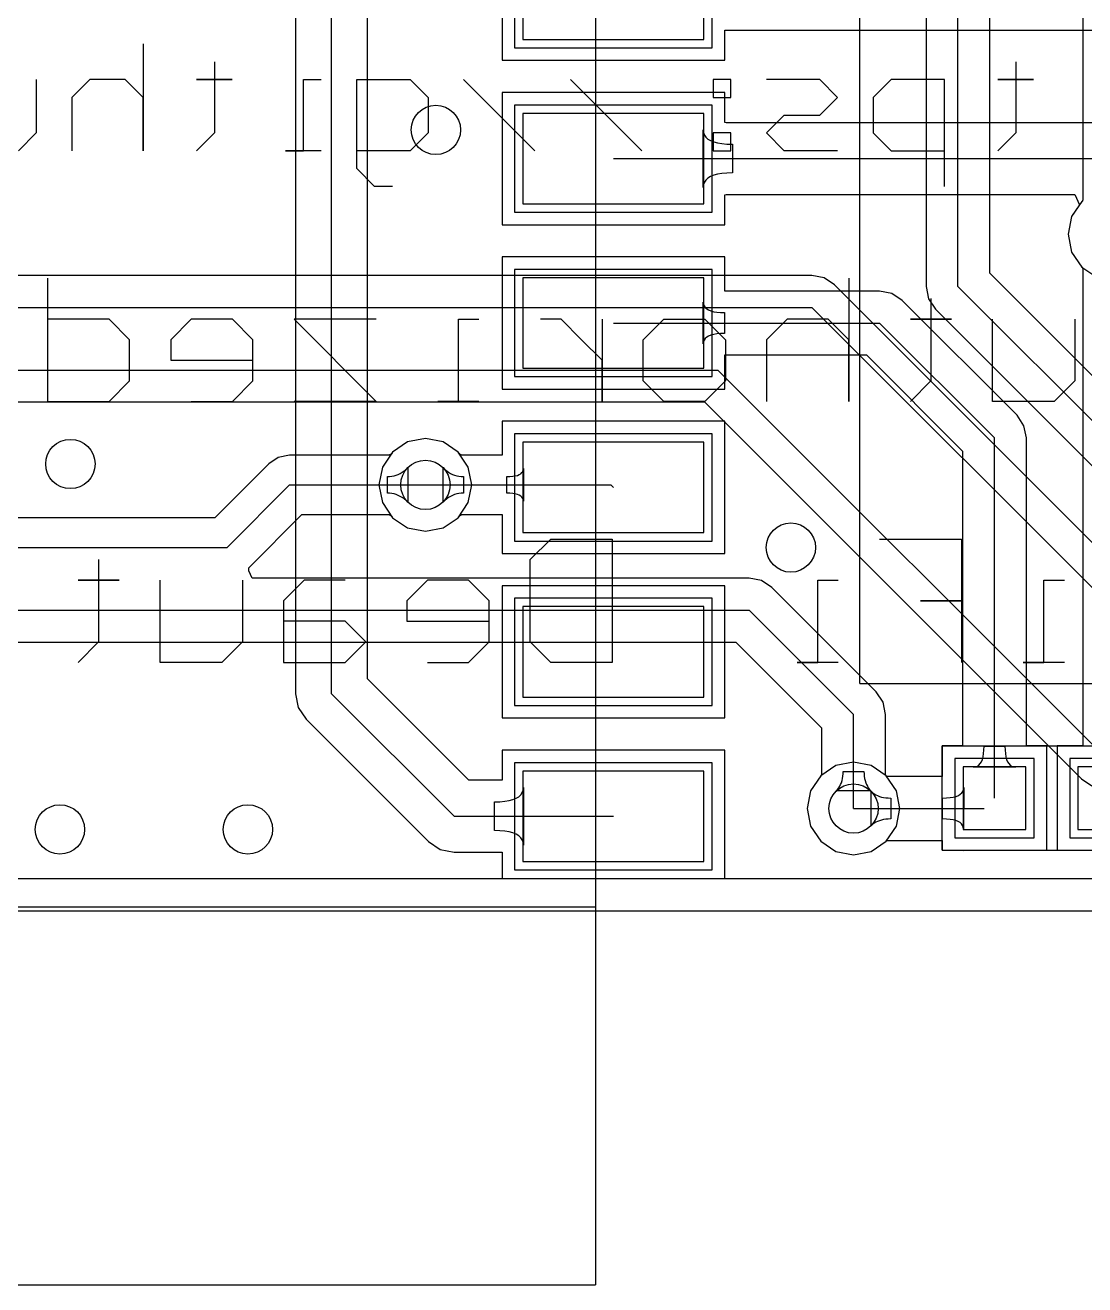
# Model space of a CAD drawing. Header units: millimetres. Extents: x 45 to 153, y 65 to 102.
# Drawn here: x 96.86 to 109.75, y 64.69 to 80.01 of the extents above; entities that cross this region are included whole.
import ezdxf

# ---------------------------------------------------------------- set-up
doc = ezdxf.new("R2010")
doc.units = ezdxf.units.MM
for name, color, linetype in [('BottomLayer', 5, 'Continuous'), ('BottomOverlay', 54, 'Continuous'), ('KeepOutLayer', 6, 'Continuous'), ('MultiLayer', 9, 'Continuous'), ('TopLayer', 1, 'Continuous'), ('TopOverlay', 2, 'Continuous'), ('TopPaste', 8, 'Continuous'), ('TopSolder', 216, 'Continuous')]:
    doc.layers.add(name, color=color, linetype=linetype)

# ---------------------------------------------------------------- blocks, each defined once
blk = doc.blocks.new('SSH1106_10')
at = {"layer": 'TopOverlay'}
for q in [(-14.561, 23.248), (20.039, 0)]:
    blk.add_line((-14.561, 0), q, dxfattribs=at)
blk = doc.blocks.new('ESP_07_11')
at = {"layer": 'TopLayer'}
for p, q in [((-15.122, -0.502), (-17.322, -0.502)), ((-17.322, -0.502), (-17.322, -1.602)), ((-15.122, -1.602), (-15.122, -0.502)), ((-17.322, -1.602), (-15.122, -1.602)), ((-15.122, -2.502), (-17.322, -2.502)), ((-17.322, -2.502), (-17.322, -3.602)), ((-15.122, -3.602), (-15.122, -2.502)), ((-17.322, -3.602), (-15.122, -3.602)), ((-15.122, -4.502), (-17.322, -4.502)), ((-17.322, -4.502), (-17.322, -5.602)), ((-15.122, -5.602), (-15.122, -4.502)), ((-17.322, -5.602), (-15.122, -5.602)), ((-15.122, -6.502), (-17.322, -6.502)), ((-17.322, -6.502), (-17.322, -7.602)), ((-15.122, -7.602), (-15.122, -6.502)), ((-17.322, -7.602), (-15.122, -7.602)), ((-15.122, -8.502), (-17.322, -8.502)), ((-17.322, -8.502), (-17.322, -9.602)), ((-15.122, -9.602), (-15.122, -8.502)), ((-17.322, -9.602), (-15.122, -9.602)), ((-15.122, -10.502), (-17.322, -10.502)), ((-17.322, -10.502), (-17.322, -11.602)), ((-15.122, -11.602), (-15.122, -10.502))]:
    blk.add_line(p, q, dxfattribs=at)
at = {"layer": 'TopOverlay'}
for p, q in [((-16.003, -16.552), (-16.003, 4.648)), ((-0.003, 4.648), (-16.003, 4.648)), ((-0.003, 0.048), (-16.003, 0.048))]:
    blk.add_line(p, q, dxfattribs=at)
at = {"layer": 'TopPaste'}
for p, q in [((-15.122, -0.502), (-17.322, -0.502)), ((-17.322, -0.502), (-17.322, -1.602)), ((-15.122, -1.602), (-15.122, -0.502)), ((-17.322, -1.602), (-15.122, -1.602)), ((-15.122, -2.502), (-17.322, -2.502)), ((-17.322, -2.502), (-17.322, -3.602)), ((-15.122, -3.602), (-15.122, -2.502)), ((-17.322, -3.602), (-15.122, -3.602)), ((-15.122, -4.502), (-17.322, -4.502)), ((-17.322, -4.502), (-17.322, -5.602)), ((-15.122, -5.602), (-15.122, -4.502)), ((-17.322, -5.602), (-15.122, -5.602)), ((-15.122, -6.502), (-17.322, -6.502)), ((-17.322, -6.502), (-17.322, -7.602)), ((-15.122, -7.602), (-15.122, -6.502)), ((-17.322, -7.602), (-15.122, -7.602)), ((-15.122, -8.502), (-17.322, -8.502)), ((-17.322, -8.502), (-17.322, -9.602)), ((-15.122, -9.602), (-15.122, -8.502)), ((-17.322, -9.602), (-15.122, -9.602)), ((-15.122, -10.502), (-17.322, -10.502)), ((-17.322, -10.502), (-17.322, -11.602)), ((-15.122, -11.602), (-15.122, -10.502))]:
    blk.add_line(p, q, dxfattribs=at)
at = {"layer": 'TopSolder'}
for p, q in [((-15.02, -0.4), (-17.423, -0.4)), ((-17.423, -0.4), (-17.423, -1.703)), ((-15.02, -1.703), (-15.02, -0.4)), ((-17.423, -1.703), (-15.02, -1.703)), ((-15.02, -2.4), (-17.423, -2.4)), ((-17.423, -2.4), (-17.423, -3.703)), ((-15.02, -3.703), (-15.02, -2.4)), ((-17.423, -3.703), (-15.02, -3.703)), ((-15.02, -4.4), (-17.423, -4.4)), ((-17.423, -4.4), (-17.423, -5.703)), ((-15.02, -5.703), (-15.02, -4.4)), ((-17.423, -5.703), (-15.02, -5.703)), ((-15.02, -6.4), (-17.423, -6.4)), ((-17.423, -6.4), (-17.423, -7.703)), ((-15.02, -7.703), (-15.02, -6.4)), ((-17.423, -7.703), (-15.02, -7.703)), ((-15.02, -8.4), (-17.423, -8.4)), ((-17.423, -8.4), (-17.423, -9.703)), ((-15.02, -9.703), (-15.02, -8.4)), ((-17.423, -9.703), (-15.02, -9.703)), ((-15.02, -10.4), (-17.423, -10.4)), ((-17.423, -10.4), (-17.423, -11.703)), ((-15.02, -11.703), (-15.02, -10.4))]:
    blk.add_line(p, q, dxfattribs=at)
blk = doc.blocks.new('R0603_31')
at = {"layer": 'TopLayer'}
for p, q in [((-1.079, 0.381), (-1.079, -0.381)), ((-0.317, 0.381), (-1.079, 0.381)), ((-0.317, -0.381), (-0.317, 0.381)), ((0.317, 0.381), (0.317, -0.381)), ((1.079, 0.381), (0.317, 0.381)), ((1.079, -0.381), (1.079, 0.381)), ((-1.079, -0.381), (-0.317, -0.381)), ((0.317, -0.381), (1.079, -0.381))]:
    blk.add_line(p, q, dxfattribs=at)
at = {"layer": 'TopOverlay'}
for p, q in [((-1.333, 0.635), (-1.333, -0.635)), ((1.333, 0.635), (-1.333, 0.635)), ((1.333, 0.635), (1.333, -0.635)), ((1.333, -0.635), (-1.333, -0.635))]:
    blk.add_line(p, q, dxfattribs=at)
at = {"layer": 'TopPaste'}
for p, q in [((-1.079, 0.381), (-1.079, -0.381)), ((-0.317, 0.381), (-1.079, 0.381)), ((-0.317, -0.381), (-0.317, 0.381)), ((0.317, 0.381), (0.317, -0.381)), ((1.079, 0.381), (0.317, 0.381)), ((1.079, -0.381), (1.079, 0.381)), ((-1.079, -0.381), (-0.317, -0.381)), ((0.317, -0.381), (1.079, -0.381))]:
    blk.add_line(p, q, dxfattribs=at)
at = {"layer": 'TopSolder'}
for p, q in [((-1.181, 0.483), (-1.181, -0.483)), ((-0.216, 0.483), (-1.181, 0.483)), ((-0.216, -0.483), (-0.216, 0.483)), ((0.216, 0.483), (0.216, -0.483)), ((1.181, 0.483), (0.216, 0.483)), ((1.181, -0.483), (1.181, 0.483)), ((-1.181, -0.483), (-0.216, -0.483)), ((0.216, -0.483), (1.181, -0.483))]:
    blk.add_line(p, q, dxfattribs=at)

msp = doc.modelspace()

# ---------------------------------------------------------------- linework, layer by layer
at = {"layer": 'BottomLayer'}
for p, q in [((109.721, 88.991), (109.721, 77.887)), ((108.204, 76.835), (108.204, 84.455)), ((107.816, 83.424), (107.816, 76.835)), ((108.592, 76.996), (108.592, 83.382)), ((109.71, 77.869), (109.587, 77.686)), ((109.718, 77.875), (109.71, 77.869)), ((109.72, 77.882), (109.718, 77.875)), ((109.721, 77.887), (109.72, 77.882)), ((109.587, 77.686), (109.544, 77.47)), ((109.544, 77.47), (109.587, 77.254)), ((109.587, 77.254), (109.71, 77.071)), ((106.426, 76.969), (90.714, 76.969)), ((106.575, 76.94), (106.426, 76.969)), ((106.701, 76.856), (106.575, 76.94)), ((112.556, 73.032), (108.592, 76.996)), ((109.71, 77.071), (109.893, 76.948)), ((111.413, 72.143), (106.701, 76.856)), ((107.816, 76.835), (107.845, 76.686)), ((108.204, 76.835), (112.395, 72.644)), ((107.845, 76.686), (107.929, 76.56)), ((90.297, 76.581), (106.426, 76.581)), ((106.426, 76.581), (111.252, 71.755)), ((107.929, 76.56), (112.12, 72.369)), ((91.567, 75.819), (105.283, 75.819)), ((105.283, 75.819), (109.982, 71.12)), ((91.728, 75.431), (105.122, 75.431)), ((105.122, 75.431), (109.707, 70.845)), ((101.511, 74.944), (101.328, 74.821)), ((101.727, 74.987), (101.511, 74.944)), ((101.943, 74.944), (101.727, 74.987)), ((102.126, 74.821), (101.943, 74.944)), ((100.076, 74.783), (99.938, 74.755)), ((101.281, 74.783), (100.076, 74.783)), ((101.282, 74.783), (101.281, 74.783)), ((101.287, 74.785), (101.282, 74.783)), ((101.292, 74.787), (101.287, 74.785)), ((101.297, 74.789), (101.292, 74.787)), ((101.303, 74.793), (101.297, 74.789)), ((101.31, 74.798), (101.303, 74.793)), ((101.314, 74.801), (101.31, 74.798)), ((101.328, 74.821), (101.314, 74.801)), ((102.249, 74.638), (102.126, 74.821)), ((99.821, 74.677), (99.164, 74.021)), ((99.938, 74.755), (99.821, 74.677)), ((101.491, 74.611), (101.513, 74.632)), ((101.513, 74.632), (101.513, 74.212)), ((102.292, 74.422), (102.249, 74.638)), ((101.264, 74.522), (101.292, 74.523)), ((101.264, 74.322), (101.264, 74.522)), ((101.292, 74.523), (101.319, 74.526)), ((101.319, 74.526), (101.346, 74.532)), ((101.346, 74.532), (101.372, 74.54)), ((101.372, 74.54), (101.397, 74.55)), ((101.397, 74.55), (101.421, 74.562)), ((101.421, 74.562), (101.445, 74.576)), ((101.445, 74.576), (101.468, 74.592)), ((101.468, 74.592), (101.491, 74.611)), ((99.314, 73.66), (100.076, 74.422)), ((100.076, 74.422), (101.727, 74.422)), ((101.292, 74.321), (101.264, 74.322)), ((101.319, 74.318), (101.292, 74.321)), ((101.346, 74.312), (101.319, 74.318)), ((102.249, 74.206), (102.292, 74.422)), ((101.372, 74.304), (101.346, 74.312)), ((101.397, 74.294), (101.372, 74.304)), ((101.421, 74.282), (101.397, 74.294)), ((101.445, 74.268), (101.421, 74.282)), ((101.468, 74.252), (101.445, 74.268)), ((101.491, 74.233), (101.468, 74.252)), ((101.513, 74.212), (101.491, 74.233)), ((102.126, 74.023), (102.249, 74.206)), ((99.164, 74.021), (90.732, 74.021)), ((99.578, 73.413), (100.226, 74.061)), ((100.226, 74.061), (101.281, 74.061)), ((101.281, 74.061), (101.282, 74.061)), ((101.282, 74.061), (101.287, 74.059)), ((101.287, 74.059), (101.292, 74.057)), ((101.292, 74.057), (101.297, 74.055)), ((101.297, 74.055), (101.303, 74.051)), ((101.303, 74.051), (101.31, 74.046)), ((101.31, 74.046), (101.314, 74.043)), ((101.314, 74.043), (101.328, 74.023)), ((101.328, 74.023), (101.511, 73.9)), ((101.943, 73.9), (102.126, 74.023)), ((101.511, 73.9), (101.727, 73.857)), ((101.727, 73.857), (101.943, 73.9)), ((85.471, 73.66), (99.314, 73.66)), ((99.581, 73.377), (99.578, 73.413)), ((99.621, 73.286), (99.581, 73.377)), ((105.664, 73.286), (99.621, 73.286)), ((105.813, 73.257), (105.664, 73.286)), ((105.939, 73.173), (105.813, 73.257)), ((107.209, 71.903), (105.939, 73.173)), ((93.599, 72.898), (105.664, 72.898)), ((105.664, 72.898), (106.934, 71.628)), ((93.76, 72.51), (105.503, 72.51)), ((105.503, 72.51), (106.546, 71.467)), ((107.293, 71.777), (107.209, 71.903)), ((107.322, 71.628), (107.293, 71.777)), ((106.934, 70.485), (106.934, 71.628)), ((107.322, 70.902), (107.322, 71.628)), ((106.546, 71.467), (106.546, 70.902)), ((106.535, 70.884), (106.412, 70.701)), ((106.543, 70.89), (106.535, 70.884)), ((106.545, 70.897), (106.543, 70.89)), ((106.546, 70.902), (106.545, 70.897)), ((106.777, 70.776), (106.786, 70.799)), ((106.786, 70.799), (106.794, 70.824)), ((106.794, 70.824), (106.8, 70.85)), ((106.8, 70.85), (106.804, 70.877)), ((106.804, 70.877), (106.806, 70.906)), ((106.806, 70.906), (106.807, 70.937)), ((106.807, 70.937), (107.061, 70.937)), ((107.061, 70.937), (107.062, 70.906)), ((107.062, 70.906), (107.064, 70.877)), ((107.064, 70.877), (107.068, 70.85)), ((107.068, 70.85), (107.074, 70.824)), ((107.074, 70.824), (107.082, 70.799)), ((107.082, 70.799), (107.091, 70.776)), ((107.323, 70.897), (107.322, 70.902)), ((107.325, 70.89), (107.323, 70.897)), ((107.333, 70.884), (107.325, 70.89)), ((107.456, 70.701), (107.333, 70.884)), ((109.707, 70.845), (109.833, 70.761)), ((106.412, 70.701), (106.369, 70.485)), ((106.724, 70.699), (106.74, 70.716)), ((107.144, 70.699), (106.724, 70.699)), ((106.74, 70.716), (106.754, 70.735)), ((106.754, 70.735), (106.766, 70.755)), ((106.766, 70.755), (106.777, 70.776)), ((107.091, 70.776), (107.102, 70.755)), ((107.102, 70.755), (107.114, 70.735)), ((107.114, 70.735), (107.128, 70.716)), ((107.128, 70.716), (107.144, 70.699)), ((107.499, 70.485), (107.456, 70.701)), ((106.369, 70.485), (106.412, 70.269)), ((107.456, 70.269), (107.499, 70.485)), ((106.412, 70.269), (106.535, 70.086)), ((107.333, 70.086), (107.456, 70.269)), ((106.535, 70.086), (106.718, 69.963)), ((107.15, 69.963), (107.333, 70.086)), ((106.718, 69.963), (106.934, 69.92)), ((106.934, 69.92), (107.15, 69.963)), ((112.234, 69.629), (79.49, 69.629))]:
    msp.add_line(p, q, dxfattribs=at)
for centre in [(101.854, 78.74), (97.409, 74.676), (101.727, 74.422), (106.172, 73.66), (106.934, 70.485), (97.282, 70.231), (99.568, 70.231)]:
    msp.add_circle(centre, 0.3, dxfattribs=at)
at = {"layer": 'BottomOverlay'}
for p, q in [((98.294, 79.786), (98.294, 78.486)), ((99.16, 79.569), (99.16, 79.352)), ((108.907, 79.569), (108.907, 79.352)), ((96.994, 79.352), (96.994, 78.703)), ((97.644, 79.352), (97.427, 79.136)), ((98.077, 79.352), (97.644, 79.352)), ((98.294, 79.136), (98.077, 79.352)), ((99.377, 79.352), (98.943, 79.352)), ((98.943, 79.352), (99.16, 79.352)), ((99.16, 79.352), (99.377, 79.352)), ((99.16, 79.352), (99.16, 78.703)), ((100.243, 78.486), (100.243, 79.352)), ((100.243, 79.352), (100.46, 79.352)), ((100.893, 78.269), (100.893, 79.352)), ((100.893, 79.352), (101.543, 79.352)), ((101.543, 79.352), (101.759, 79.136)), ((103.059, 78.486), (102.192, 79.352)), ((104.358, 78.486), (103.492, 79.352)), ((105.441, 79.352), (105.225, 79.352)), ((105.225, 79.352), (105.225, 79.136)), ((105.441, 79.136), (105.441, 79.352)), ((106.524, 79.352), (105.874, 79.352)), ((106.741, 79.136), (106.524, 79.352)), ((107.391, 79.352), (107.174, 79.136)), ((108.04, 79.352), (107.391, 79.352)), ((108.04, 78.053), (108.04, 79.352)), ((109.123, 79.352), (108.69, 79.352)), ((108.69, 79.352), (108.907, 79.352)), ((108.907, 79.352), (109.123, 79.352)), ((108.907, 79.352), (108.907, 78.703)), ((97.427, 79.136), (97.427, 78.486)), ((98.294, 78.486), (98.294, 79.136)), ((101.759, 79.136), (101.759, 78.703)), ((105.225, 79.136), (105.441, 79.136)), ((106.524, 78.919), (106.741, 79.136)), ((107.174, 79.136), (107.174, 78.703)), ((105.874, 78.703), (106.091, 78.919)), ((106.091, 78.919), (106.524, 78.919)), ((96.994, 78.703), (96.777, 78.486)), ((99.16, 78.703), (98.943, 78.486)), ((101.759, 78.703), (101.543, 78.486)), ((105.441, 78.703), (105.225, 78.703)), ((105.225, 78.703), (105.225, 78.486)), ((105.441, 78.486), (105.441, 78.703)), ((106.091, 78.486), (105.874, 78.703)), ((107.174, 78.703), (107.391, 78.486)), ((108.907, 78.703), (108.69, 78.486)), ((100.46, 78.486), (100.026, 78.486)), ((100.026, 78.486), (100.243, 78.486)), ((101.543, 78.486), (100.893, 78.486)), ((105.225, 78.486), (105.441, 78.486)), ((106.741, 78.486), (106.091, 78.486)), ((107.391, 78.486), (108.04, 78.486)), ((101.109, 78.053), (100.893, 78.269)), ((101.326, 78.053), (101.109, 78.053)), ((97.13, 76.938), (97.13, 75.438)), ((106.876, 76.938), (106.876, 75.438)), ((107.876, 76.688), (107.876, 76.438)), ((97.879, 76.438), (97.13, 76.438)), ((98.129, 76.188), (97.879, 76.438)), ((98.879, 76.438), (98.629, 76.188)), ((99.379, 76.438), (98.879, 76.438)), ((99.629, 76.188), (99.379, 76.438)), ((101.128, 76.438), (100.129, 76.438)), ((100.129, 76.438), (101.128, 75.438)), ((102.128, 75.438), (102.128, 76.438)), ((102.128, 76.438), (102.378, 76.438)), ((103.378, 76.438), (103.128, 76.438)), ((103.627, 76.188), (103.378, 76.438)), ((103.877, 76.438), (103.877, 75.438)), ((104.377, 76.188), (104.627, 76.438)), ((104.627, 76.438), (105.127, 76.438)), ((105.127, 76.438), (105.377, 76.188)), ((106.127, 76.438), (105.877, 76.188)), ((106.626, 76.438), (106.127, 76.438)), ((106.876, 76.188), (106.626, 76.438)), ((108.126, 76.438), (107.626, 76.438)), ((107.626, 76.438), (107.876, 76.438)), ((107.876, 76.438), (108.126, 76.438)), ((107.876, 76.438), (107.876, 75.688)), ((108.626, 75.438), (108.626, 76.438)), ((109.625, 76.438), (109.625, 75.688)), ((98.129, 75.688), (98.129, 76.188)), ((98.629, 76.188), (98.629, 75.938)), ((99.629, 75.688), (99.629, 76.188)), ((103.877, 75.938), (103.627, 76.188)), ((104.377, 75.688), (104.377, 76.188)), ((105.377, 76.188), (105.377, 75.688)), ((105.877, 76.188), (105.877, 75.438)), ((106.876, 75.438), (106.876, 76.188)), ((98.629, 75.938), (99.629, 75.938)), ((103.877, 75.438), (103.877, 75.938)), ((97.879, 75.438), (98.129, 75.688)), ((99.379, 75.438), (99.629, 75.688)), ((104.627, 75.438), (104.377, 75.688)), ((105.377, 75.688), (105.127, 75.438)), ((107.876, 75.688), (107.626, 75.438)), ((109.625, 75.688), (109.376, 75.438)), ((97.13, 75.438), (97.879, 75.438)), ((98.879, 75.438), (99.379, 75.438)), ((101.128, 75.438), (100.129, 75.438)), ((102.378, 75.438), (101.878, 75.438)), ((101.878, 75.438), (102.128, 75.438)), ((105.127, 75.438), (104.627, 75.438)), ((109.376, 75.438), (108.626, 75.438)), ((103.001, 73.513), (103.251, 73.763)), ((103.251, 73.763), (104, 73.763)), ((104, 73.763), (104, 72.263)), ((107.249, 73.763), (108.249, 73.763)), ((108.249, 73.763), (108.249, 73.013)), ((97.752, 73.513), (97.752, 73.263)), ((103.001, 72.513), (103.001, 73.513)), ((98.002, 73.263), (97.502, 73.263)), ((97.502, 73.263), (97.752, 73.263)), ((97.752, 73.263), (98.002, 73.263)), ((97.752, 73.263), (97.752, 72.513)), ((98.502, 72.263), (98.502, 73.263)), ((99.502, 73.263), (99.502, 72.513)), ((100.251, 73.263), (100.002, 73.013)), ((100.751, 73.263), (100.251, 73.263)), ((101.751, 73.263), (101.501, 73.013)), ((102.251, 73.263), (101.751, 73.263)), ((102.501, 73.013), (102.251, 73.263)), ((106.499, 72.263), (106.499, 73.263)), ((106.499, 73.263), (106.749, 73.263)), ((109.249, 72.263), (109.249, 73.263)), ((109.249, 73.263), (109.498, 73.263)), ((100.002, 73.013), (100.002, 72.263)), ((101.501, 73.013), (101.501, 72.763)), ((102.501, 72.513), (102.501, 73.013)), ((108.249, 73.013), (107.749, 73.013)), ((107.749, 73.013), (108.249, 73.013)), ((108.249, 73.013), (108.249, 72.263)), ((100.751, 72.763), (100.002, 72.763)), ((101.001, 72.513), (100.751, 72.763)), ((101.501, 72.763), (102.501, 72.763)), ((97.752, 72.513), (97.502, 72.263)), ((99.502, 72.513), (99.252, 72.263)), ((100.751, 72.263), (101.001, 72.513)), ((102.251, 72.263), (102.501, 72.513)), ((103.251, 72.263), (103.001, 72.513)), ((99.252, 72.263), (98.502, 72.263)), ((100.002, 72.263), (100.751, 72.263)), ((101.751, 72.263), (102.251, 72.263)), ((104, 72.263), (103.251, 72.263)), ((106.749, 72.263), (106.25, 72.263)), ((106.25, 72.263), (106.499, 72.263)), ((109.498, 72.263), (108.999, 72.263)), ((108.999, 72.263), (109.249, 72.263))]:
    msp.add_line(p, q, dxfattribs=at)
at = {"layer": 'KeepOutLayer'}
msp.add_line((61.47, 69.24), (112.395, 69.24), dxfattribs=at)
at = {"layer": 'MultiLayer'}
for centre in [(101.854, 78.74), (97.409, 74.676), (101.727, 74.422), (106.172, 73.66), (106.934, 70.485), (97.282, 70.231), (99.568, 70.231)]:
    msp.add_circle(centre, 0.3, dxfattribs=at)
at = {"layer": 'TopLayer'}
for p, q in [((100.584, 71.882), (100.584, 81.915)), ((101.021, 72.063), (101.021, 81.915)), ((100.147, 81.734), (100.147, 71.882)), ((102.659, 81.195), (102.659, 79.587)), ((105.367, 79.952), (105.385, 79.954)), ((105.367, 79.587), (105.367, 79.952)), ((105.385, 79.954), (126.492, 79.954)), ((102.659, 79.587), (105.367, 79.587)), ((105.367, 79.195), (102.659, 79.195)), ((102.659, 79.195), (102.659, 77.587)), ((105.367, 78.83), (105.367, 79.195)), ((105.385, 78.828), (105.367, 78.83)), ((127.486, 78.828), (105.385, 78.828)), ((105.107, 78.041), (105.107, 78.741)), ((105.107, 78.741), (105.11, 78.708)), ((105.11, 78.708), (105.121, 78.678)), ((105.121, 78.678), (105.139, 78.652)), ((105.139, 78.652), (105.163, 78.629)), ((105.163, 78.629), (105.195, 78.61)), ((105.195, 78.61), (105.234, 78.594)), ((105.234, 78.594), (105.28, 78.582)), ((105.28, 78.582), (105.333, 78.573)), ((105.333, 78.573), (105.393, 78.568)), ((105.393, 78.568), (105.46, 78.566)), ((105.46, 78.566), (105.46, 78.216)), ((104.013, 78.391), (127.667, 78.391)), ((105.163, 78.153), (105.139, 78.13)), ((105.195, 78.172), (105.163, 78.153)), ((105.234, 78.188), (105.195, 78.172)), ((105.28, 78.2), (105.234, 78.188)), ((105.333, 78.209), (105.28, 78.2)), ((105.393, 78.214), (105.333, 78.209)), ((105.46, 78.216), (105.393, 78.214)), ((105.11, 78.074), (105.107, 78.041)), ((105.121, 78.104), (105.11, 78.074)), ((105.139, 78.13), (105.121, 78.104)), ((105.367, 77.952), (105.385, 77.954)), ((105.367, 77.587), (105.367, 77.952)), ((105.385, 77.954), (109.624, 77.954)), ((109.624, 77.954), (109.681, 77.827)), ((109.681, 77.827), (109.587, 77.686)), ((102.659, 77.587), (105.367, 77.587)), ((109.587, 77.686), (109.544, 77.47)), ((109.544, 77.47), (109.587, 77.254)), ((109.587, 77.254), (109.71, 77.071)), ((105.367, 77.195), (102.659, 77.195)), ((102.659, 77.195), (102.659, 75.587)), ((105.367, 76.779), (105.367, 77.195)), ((109.71, 77.071), (109.718, 77.065)), ((109.718, 77.065), (109.72, 77.058)), ((109.72, 77.058), (109.721, 77.053)), ((109.721, 77.053), (109.721, 71.247)), ((107.251, 76.779), (105.367, 76.779)), ((107.4, 76.75), (107.251, 76.779)), ((105.107, 76.137), (105.107, 76.645)), ((105.107, 76.645), (105.109, 76.621)), ((105.109, 76.621), (105.117, 76.599)), ((107.526, 76.666), (107.4, 76.75)), ((108.923, 75.268), (107.526, 76.666)), ((105.117, 76.599), (105.13, 76.58)), ((105.13, 76.58), (105.148, 76.564)), ((105.148, 76.564), (105.171, 76.55)), ((105.171, 76.55), (105.199, 76.538)), ((105.199, 76.538), (105.233, 76.529)), ((105.233, 76.529), (105.271, 76.523)), ((105.271, 76.523), (105.315, 76.519)), ((105.315, 76.519), (105.364, 76.518)), ((105.364, 76.518), (105.364, 76.264)), ((104.013, 76.391), (107.251, 76.391)), ((107.251, 76.391), (108.649, 74.993)), ((105.109, 76.161), (105.107, 76.137)), ((105.117, 76.183), (105.109, 76.161)), ((105.13, 76.202), (105.117, 76.183)), ((105.148, 76.218), (105.13, 76.202)), ((105.171, 76.232), (105.148, 76.218)), ((105.199, 76.244), (105.171, 76.232)), ((105.233, 76.253), (105.199, 76.244)), ((105.271, 76.259), (105.233, 76.253)), ((105.315, 76.263), (105.271, 76.259)), ((105.364, 76.264), (105.315, 76.263)), ((105.367, 75.587), (105.367, 76.003)), ((105.367, 76.003), (107.09, 76.003)), ((107.09, 76.003), (108.26, 74.833)), ((102.659, 75.587), (105.367, 75.587)), ((109.007, 75.142), (108.923, 75.268)), ((105.367, 75.195), (102.659, 75.195)), ((102.659, 75.195), (102.659, 74.783)), ((105.367, 73.587), (105.367, 75.195)), ((109.037, 74.993), (109.007, 75.142)), ((101.511, 74.944), (101.328, 74.821)), ((101.727, 74.987), (101.511, 74.944)), ((101.943, 74.944), (101.727, 74.987)), ((102.126, 74.821), (101.943, 74.944)), ((108.649, 70.612), (108.649, 74.993)), ((109.037, 71.247), (109.037, 74.993)), ((101.328, 74.821), (101.205, 74.638)), ((102.14, 74.801), (102.126, 74.821)), ((102.144, 74.798), (102.14, 74.801)), ((102.151, 74.793), (102.144, 74.798)), ((102.157, 74.789), (102.151, 74.793)), ((102.162, 74.787), (102.157, 74.789)), ((102.167, 74.785), (102.162, 74.787)), ((102.172, 74.783), (102.167, 74.785)), ((102.173, 74.783), (102.172, 74.783)), ((102.659, 74.783), (102.173, 74.783)), ((108.26, 74.833), (108.26, 71.247)), ((101.205, 74.638), (101.162, 74.422)), ((101.941, 74.212), (101.941, 74.632)), ((101.941, 74.632), (101.963, 74.611)), ((101.963, 74.611), (101.986, 74.592)), ((101.986, 74.592), (102.009, 74.576)), ((102.009, 74.576), (102.033, 74.562)), ((102.033, 74.562), (102.057, 74.55)), ((102.057, 74.55), (102.082, 74.54)), ((102.082, 74.54), (102.108, 74.532)), ((102.108, 74.532), (102.135, 74.526)), ((102.135, 74.526), (102.162, 74.523)), ((102.162, 74.523), (102.19, 74.522)), ((102.19, 74.522), (102.19, 74.322)), ((102.716, 74.522), (102.755, 74.523)), ((102.716, 74.322), (102.716, 74.522)), ((102.755, 74.523), (102.789, 74.526)), ((102.789, 74.526), (102.82, 74.531)), ((102.82, 74.531), (102.846, 74.538)), ((102.846, 74.538), (102.868, 74.547)), ((102.868, 74.547), (102.887, 74.558)), ((102.887, 74.558), (102.901, 74.571)), ((102.901, 74.571), (102.911, 74.586)), ((102.911, 74.586), (102.917, 74.603)), ((102.917, 74.603), (102.919, 74.622)), ((102.919, 74.622), (102.919, 74.222)), ((101.162, 74.422), (101.205, 74.206)), ((101.727, 74.422), (103.982, 74.422)), ((102.135, 74.318), (102.108, 74.312)), ((102.162, 74.321), (102.135, 74.318)), ((102.19, 74.322), (102.162, 74.321)), ((102.755, 74.321), (102.716, 74.322)), ((102.789, 74.318), (102.755, 74.321)), ((102.82, 74.313), (102.789, 74.318)), ((103.982, 74.422), (104.013, 74.391)), ((101.205, 74.206), (101.328, 74.023)), ((101.963, 74.233), (101.941, 74.212)), ((101.986, 74.252), (101.963, 74.233)), ((102.009, 74.268), (101.986, 74.252)), ((102.033, 74.282), (102.009, 74.268)), ((102.057, 74.294), (102.033, 74.282)), ((102.082, 74.304), (102.057, 74.294)), ((102.108, 74.312), (102.082, 74.304)), ((102.846, 74.306), (102.82, 74.313)), ((102.868, 74.297), (102.846, 74.306)), ((102.887, 74.286), (102.868, 74.297)), ((102.901, 74.273), (102.887, 74.286)), ((102.911, 74.258), (102.901, 74.273)), ((102.917, 74.241), (102.911, 74.258)), ((102.919, 74.222), (102.917, 74.241)), ((101.328, 74.023), (101.511, 73.9)), ((101.943, 73.9), (102.126, 74.023)), ((102.126, 74.023), (102.14, 74.043)), ((102.14, 74.043), (102.144, 74.046)), ((102.144, 74.046), (102.151, 74.051)), ((102.151, 74.051), (102.157, 74.055)), ((102.157, 74.055), (102.162, 74.057)), ((102.162, 74.057), (102.167, 74.059)), ((102.167, 74.059), (102.172, 74.061)), ((102.172, 74.061), (102.173, 74.061)), ((102.173, 74.061), (102.659, 74.061)), ((102.659, 74.061), (102.659, 73.587)), ((101.511, 73.9), (101.727, 73.857)), ((101.727, 73.857), (101.943, 73.9)), ((102.659, 73.587), (105.367, 73.587)), ((105.367, 73.195), (102.659, 73.195)), ((102.659, 73.195), (102.659, 71.587)), ((105.367, 71.587), (105.367, 73.195)), ((102.256, 70.828), (101.021, 72.063)), ((100.147, 71.882), (100.18, 71.715)), ((100.584, 71.882), (102.075, 70.391)), ((100.18, 71.715), (100.275, 71.573)), ((100.275, 71.573), (101.766, 70.082)), ((102.659, 71.587), (105.367, 71.587)), ((105.367, 71.195), (102.659, 71.195)), ((102.659, 71.195), (102.659, 70.83)), ((105.367, 69.629), (105.367, 71.195)), ((108.26, 71.247), (108.014, 71.247)), ((108.014, 71.247), (108.014, 70.873)), ((108.501, 71.081), (108.51, 71.114)), ((108.51, 71.114), (108.516, 71.153)), ((108.516, 71.153), (108.52, 71.196)), ((108.52, 71.196), (108.522, 71.244)), ((108.522, 71.244), (108.776, 71.244)), ((108.776, 71.244), (108.777, 71.196)), ((108.777, 71.196), (108.781, 71.153)), ((108.781, 71.153), (108.787, 71.114)), ((108.787, 71.114), (108.796, 71.081)), ((109.284, 71.247), (109.037, 71.247)), ((109.284, 69.977), (109.284, 71.247)), ((109.721, 71.247), (109.41, 71.247)), ((109.41, 71.247), (109.41, 69.977)), ((106.718, 71.007), (106.535, 70.884)), ((106.934, 71.05), (106.718, 71.007)), ((107.15, 71.007), (106.934, 71.05)), ((107.333, 70.884), (107.15, 71.007)), ((108.395, 70.99), (108.419, 70.992)), ((108.903, 70.99), (108.395, 70.99)), ((108.419, 70.992), (108.44, 71)), ((108.44, 71), (108.459, 71.013)), ((108.459, 71.013), (108.476, 71.031)), ((108.476, 71.031), (108.49, 71.053)), ((108.49, 71.053), (108.501, 71.081)), ((108.796, 71.081), (108.807, 71.053)), ((108.807, 71.053), (108.821, 71.031)), ((108.821, 71.031), (108.838, 71.013)), ((108.838, 71.013), (108.857, 71)), ((108.857, 71), (108.878, 70.992)), ((108.878, 70.992), (108.903, 70.99)), ((102.641, 70.828), (102.256, 70.828)), ((102.659, 70.83), (102.641, 70.828)), ((106.535, 70.884), (106.412, 70.701)), ((107.339, 70.876), (107.333, 70.884)), ((107.346, 70.874), (107.339, 70.876)), ((107.351, 70.873), (107.346, 70.874)), ((108.014, 70.873), (107.351, 70.873)), ((102.863, 70.629), (102.887, 70.652)), ((102.887, 70.652), (102.905, 70.678)), ((102.905, 70.678), (102.916, 70.708)), ((102.916, 70.708), (102.919, 70.741)), ((102.919, 70.741), (102.919, 70.041)), ((106.412, 70.701), (106.369, 70.485)), ((107.148, 70.275), (107.148, 70.695)), ((107.148, 70.695), (107.165, 70.679)), ((107.165, 70.679), (107.184, 70.665)), ((107.184, 70.665), (107.204, 70.653)), ((107.204, 70.653), (107.225, 70.642)), ((107.225, 70.642), (107.248, 70.633)), ((108.181, 70.632), (108.209, 70.644)), ((108.209, 70.644), (108.232, 70.658)), ((108.232, 70.658), (108.25, 70.674)), ((108.25, 70.674), (108.263, 70.693)), ((108.263, 70.693), (108.271, 70.715)), ((108.271, 70.715), (108.274, 70.739)), ((108.274, 70.739), (108.271, 70.234)), ((102.566, 70.566), (102.633, 70.568)), ((102.566, 70.216), (102.566, 70.566)), ((102.633, 70.568), (102.693, 70.573)), ((102.693, 70.573), (102.746, 70.582)), ((102.746, 70.582), (102.792, 70.594)), ((102.792, 70.594), (102.831, 70.61)), ((102.831, 70.61), (102.863, 70.629)), ((107.248, 70.633), (107.273, 70.625)), ((107.273, 70.625), (107.299, 70.619)), ((107.299, 70.619), (107.326, 70.615)), ((107.326, 70.615), (107.355, 70.613)), ((107.355, 70.613), (107.386, 70.612)), ((107.386, 70.612), (107.386, 70.358)), ((108.017, 70.612), (108.065, 70.613)), ((108.017, 70.358), (108.017, 70.612)), ((108.065, 70.613), (108.109, 70.617)), ((108.109, 70.617), (108.147, 70.623)), ((108.147, 70.623), (108.181, 70.632)), ((102.075, 70.391), (104.013, 70.391)), ((106.369, 70.485), (106.412, 70.269)), ((106.934, 70.485), (108.522, 70.485)), ((107.248, 70.337), (107.225, 70.328)), ((107.273, 70.345), (107.248, 70.337)), ((107.299, 70.351), (107.273, 70.345)), ((107.326, 70.355), (107.299, 70.351)), ((107.355, 70.357), (107.326, 70.355)), ((107.386, 70.358), (107.355, 70.357)), ((108.065, 70.357), (108.017, 70.358)), ((108.108, 70.353), (108.065, 70.357)), ((108.146, 70.347), (108.108, 70.353)), ((108.179, 70.338), (108.146, 70.347)), ((108.207, 70.327), (108.179, 70.338)), ((102.633, 70.214), (102.566, 70.216)), ((102.693, 70.209), (102.633, 70.214)), ((102.746, 70.2), (102.693, 70.209)), ((102.792, 70.188), (102.746, 70.2)), ((102.831, 70.172), (102.792, 70.188)), ((106.412, 70.269), (106.535, 70.086)), ((107.165, 70.291), (107.148, 70.275)), ((107.184, 70.305), (107.165, 70.291)), ((107.204, 70.317), (107.184, 70.305)), ((107.225, 70.328), (107.204, 70.317)), ((108.23, 70.313), (108.207, 70.327)), ((108.248, 70.297), (108.23, 70.313)), ((108.26, 70.279), (108.248, 70.297)), ((108.268, 70.258), (108.26, 70.279)), ((108.271, 70.234), (108.268, 70.258)), ((101.766, 70.082), (101.908, 69.987)), ((102.863, 70.153), (102.831, 70.172)), ((102.887, 70.13), (102.863, 70.153)), ((102.905, 70.104), (102.887, 70.13)), ((102.916, 70.074), (102.905, 70.104)), ((102.919, 70.041), (102.916, 70.074)), ((106.535, 70.086), (106.718, 69.963)), ((107.15, 69.963), (107.333, 70.086)), ((107.333, 70.086), (107.339, 70.094)), ((107.339, 70.094), (107.346, 70.096)), ((107.346, 70.096), (107.351, 70.097)), ((107.351, 70.097), (108.014, 70.097)), ((108.014, 70.097), (108.014, 69.977)), ((101.908, 69.987), (102.075, 69.954)), ((102.075, 69.954), (102.641, 69.954)), ((102.641, 69.954), (102.659, 69.952)), ((102.659, 69.952), (102.659, 69.629)), ((106.718, 69.963), (106.934, 69.92)), ((106.934, 69.92), (107.15, 69.963)), ((108.014, 69.977), (108.26, 69.977)), ((108.26, 69.977), (108.269, 69.975)), ((108.269, 69.975), (108.279, 69.977)), ((108.279, 69.977), (108.293, 69.977)), ((108.293, 69.977), (108.298, 69.977)), ((108.298, 69.977), (108.3, 69.977)), ((108.3, 69.977), (109.284, 69.977)), ((109.41, 69.977), (110.68, 69.977)), ((102.659, 69.629), (88.972, 69.629)), ((112.234, 69.629), (105.367, 69.629))]:
    msp.add_line(p, q, dxfattribs=at)
for centre in [(101.854, 78.74), (97.409, 74.676), (101.727, 74.422), (106.172, 73.66), (106.934, 70.485), (97.282, 70.231), (99.568, 70.231)]:
    msp.add_circle(centre, 0.3, dxfattribs=at)

# ---------------------------------------------------------------- block references
msp.add_blockref('SSH1106_10', (121.57, 72.004))
at = {"rotation": 180}
for name, p in [('ESP_07_11', (87.791, 69.339)), ('R0603_31', (109.347, 70.612))]:
    msp.add_blockref(name, p, dxfattribs=at)

doc.saveas('drawing.dxf')
